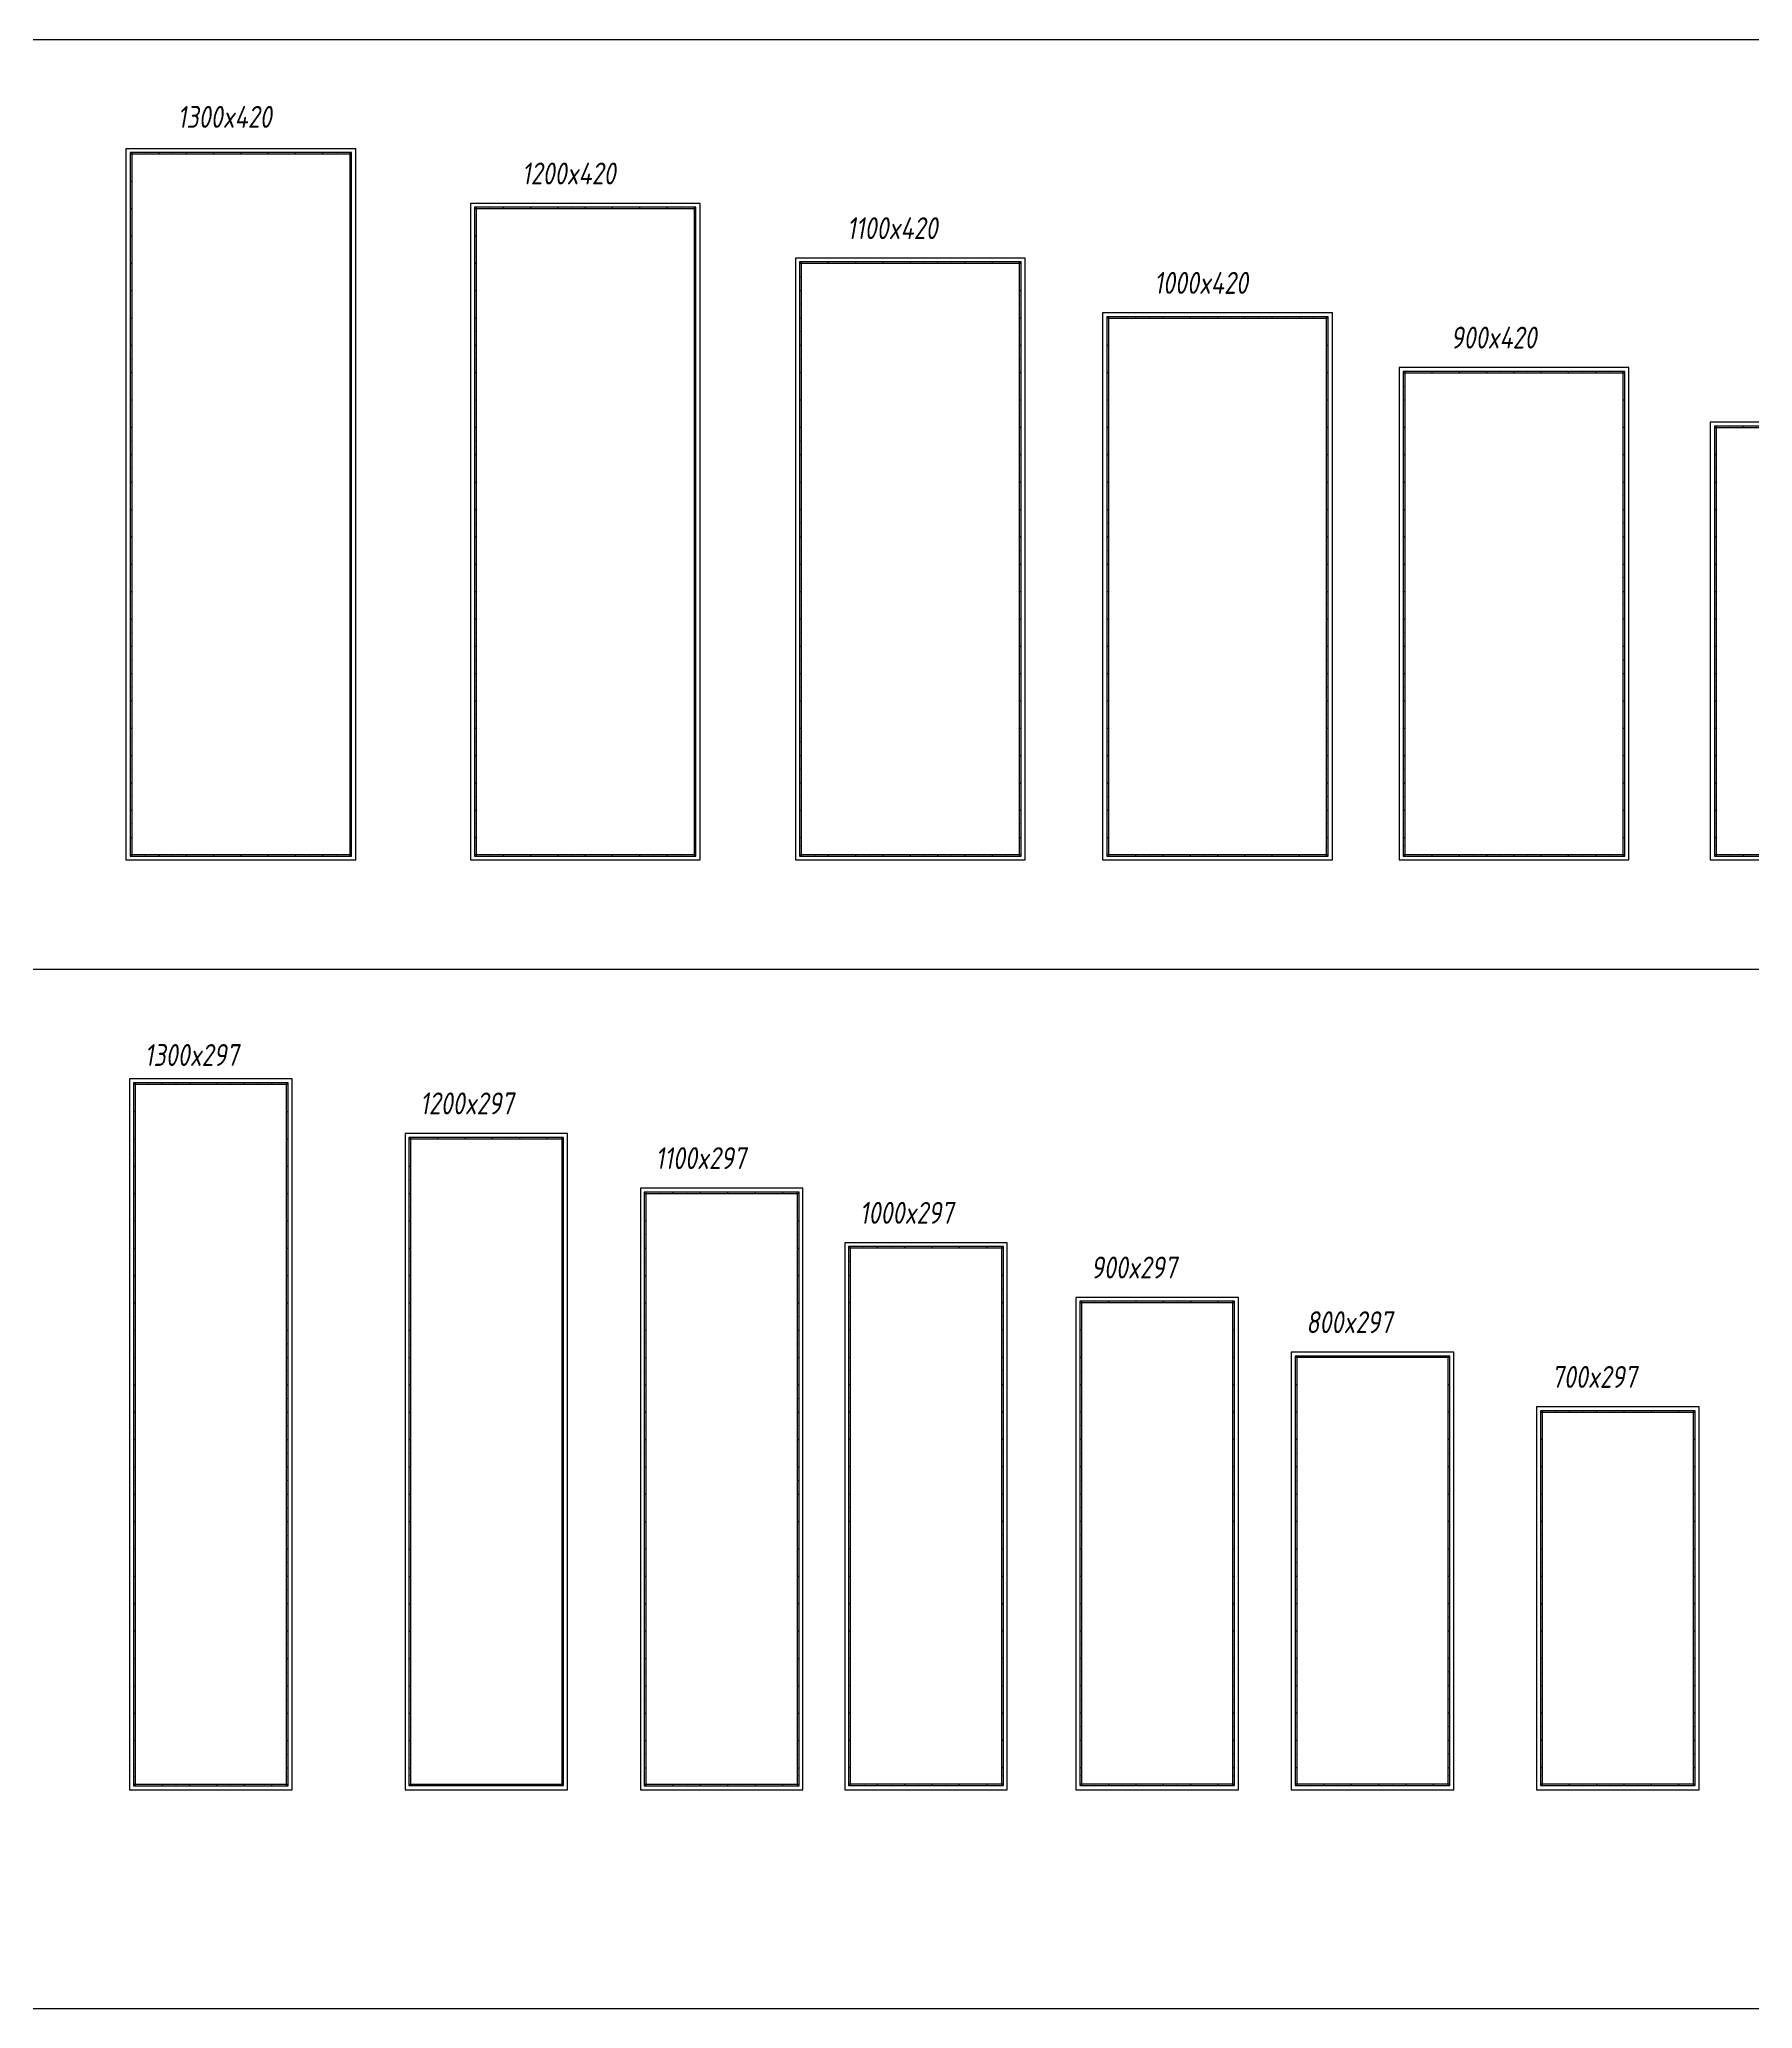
# Paper-space layout 'Layout1' of a CAD drawing. Extents: x 1062 to 21562, y 6 to 13651.
# Drawn here: x 4194 to 7326, y 6 to 3606 of the extents above; entities that cross this region are included whole.
import ezdxf
from ezdxf.enums import TextEntityAlignment as Align

# ---------------------------------------------------------------- set-up
doc = ezdxf.new("R2010")
doc.units = 0
doc.header["$MEASUREMENT"] = 0
for name, color, linetype in [('FS_CIENKA', 4, 'Continuous'), ('FS_Opis', 6, 'Continuous'), ('FS_RAMKA', 7, 'Continuous')]:
    doc.layers.add(name, color=color, linetype=linetype)
doc.styles.add('KB 1_200', font='isocpeur.ttf', dxfattribs={"width": 0.8, "height": 48})
doc.styles.add('KB tabelka 21', font='isocpeur.ttf', dxfattribs={"height": 15})

# ---------------------------------------------------------------- blocks, each defined once
blk = doc.blocks.new('-RAMKA_1300x420')
at = {"layer": 'FS_RAMKA', "color": 5}
for p, q in [((2062, 6450), (38, 6450)), ((52, 6465), (52, 35)), ((302, 6450), (302, 6465)), ((552, 6450), (552, 6465)), ((802, 6450), (802, 6465)), ((1052, 6450), (1052, 6465)), ((1300, 6450), (1300, 6465)), ((1550, 6450), (1550, 6465)), ((1800, 6450), (1800, 6465)), ((2048, 35), (2048, 6465)), ((38, 6204), (52, 6204)), ((2048, 6204), (2062, 6204)), ((38, 5954), (52, 5954)), ((2048, 5954), (2062, 5954)), ((38, 5704), (52, 5704)), ((2048, 5704), (2062, 5704)), ((38, 5454), (52, 5454)), ((2048, 5454), (2062, 5454)), ((38, 5204), (52, 5204)), ((2048, 5204), (2062, 5204)), ((38, 4954), (52, 4954)), ((2048, 4954), (2062, 4954)), ((38, 4704), (52, 4704)), ((2048, 4704), (2062, 4704)), ((38, 4454), (52, 4454)), ((2048, 4454), (2062, 4454)), ((38, 4204), (52, 4204)), ((2048, 4204), (2062, 4204)), ((38, 3954), (52, 3954)), ((2048, 3954), (2062, 3954)), ((38, 3704), (52, 3704)), ((2048, 3704), (2062, 3704)), ((38, 3454), (52, 3454)), ((2048, 3454), (2062, 3454)), ((38, 3204), (52, 3204)), ((2048, 3204), (2062, 3204)), ((38, 2954), (52, 2954)), ((2048, 2954), (2062, 2954)), ((38, 2704), (52, 2704)), ((2048, 2704), (2062, 2704)), ((38, 2454), (52, 2454)), ((2048, 2454), (2062, 2454)), ((38, 2204), (52, 2204)), ((2048, 2204), (2062, 2204)), ((38, 1954), (52, 1954)), ((2048, 1954), (2062, 1954)), ((38, 1704), (52, 1704)), ((2048, 1704), (2062, 1704)), ((38, 1454), (52, 1454)), ((2048, 1454), (2062, 1454)), ((38, 1204), (52, 1204)), ((2048, 1204), (2062, 1204)), ((38, 954), (52, 954)), ((2048, 954), (2062, 954)), ((38, 704), (52, 704)), ((2048, 704), (2062, 704)), ((38, 454), (52, 454)), ((2048, 454), (2062, 454)), ((38, 204), (52, 204)), ((2048, 204), (2062, 204)), ((38, 50), (2062, 50)), ((302, 35), (302, 50)), ((552, 35), (552, 50)), ((802, 35), (802, 50)), ((1052, 35), (1052, 50)), ((1300, 35), (1300, 50)), ((1550, 35), (1550, 50)), ((1800, 35), (1800, 50))]:
    blk.add_line(p, q, dxfattribs=at)
at = {"layer": 'FS_RAMKA'}
blk.add_lwpolyline([(0, 6500), (0, 0), (2100, 0), (2100, 6500)], close=True, dxfattribs=at)
at = {"layer": 'FS_RAMKA', "color": 5}
blk.add_lwpolyline([(38, 6465), (38, 35), (2062, 35), (2062, 6465)], close=True, dxfattribs=at)
at = {"layer": 'FS_RAMKA', "color": 5, "style": 'KB tabelka 21'}
for s, p in [('1', (45, 6329)), ('A', (178, 6458)), ('B', (428, 6458)), ('C', (678, 6458)), ('D', (928, 6458)), ('E', (1175, 6458)), ('F', (1425, 6458)), ('G', (1675, 6458)), ('H', (1925, 6458)), ('1', (2055, 6329)), ('2', (45, 6079)), ('2', (2055, 6079)), ('3', (45, 5829)), ('3', (2055, 5829)), ('4', (45, 5579)), ('4', (2055, 5579)), ('5', (45, 5329)), ('5', (2055, 5329)), ('6', (45, 5079)), ('6', (2055, 5079)), ('7', (45, 4829)), ('7', (2055, 4829)), ('8', (45, 4579)), ('8', (2055, 4579)), ('9', (45, 4329)), ('9', (2055, 4329)), ('10', (45, 4079)), ('10', (2055, 4079)), ('11', (45, 3829)), ('11', (2055, 3829)), ('12', (45, 3579)), ('12', (2055, 3579)), ('13', (45, 3329)), ('13', (2055, 3329)), ('14', (45, 3079)), ('14', (2055, 3079)), ('15', (45, 2829)), ('15', (2055, 2829)), ('16', (45, 2579)), ('16', (2055, 2579)), ('17', (45, 2329)), ('17', (2055, 2329)), ('18', (45, 2079)), ('18', (2055, 2079)), ('19', (45, 1829)), ('19', (2055, 1829)), ('20', (45, 1579)), ('20', (2055, 1579)), ('21', (45, 1329)), ('21', (2055, 1329)), ('22', (45, 1079)), ('22', (2055, 1079)), ('23', (45, 829)), ('23', (2055, 829)), ('24', (45, 579)), ('24', (2055, 579)), ('25', (45, 329)), ('25', (2055, 329)), ('26', (45, 127)), ('A', (178, 42)), ('B', (428, 42)), ('C', (678, 42)), ('D', (928, 42)), ('E', (1175, 42)), ('F', (1425, 42)), ('G', (1675, 42)), ('H', (1925, 42)), ('26', (2055, 127))]:
    blk.add_text(s, height=8, dxfattribs=at).set_placement(p, align=Align.MIDDLE_CENTER)
blk = doc.blocks.new('-RAMKA_1300x297')
at = {"layer": 'FS_RAMKA', "color": 5}
for p, q in [((1415, 6410), (0, 6410)), ((15, 6425), (15, 0)), ((265, 6410), (265, 6425)), ((515, 6410), (515, 6425)), ((765, 6410), (765, 6425)), ((1015, 6410), (1015, 6425)), ((1265, 6410), (1265, 6425)), ((1400, 0), (1400, 6425)), ((0, 6164), (15, 6164)), ((1400, 6164), (1415, 6164)), ((0, 5914), (15, 5914)), ((1400, 5914), (1415, 5914)), ((0, 5664), (15, 5664)), ((1400, 5664), (1415, 5664)), ((0, 5414), (15, 5414)), ((1400, 5414), (1415, 5414)), ((0, 5164), (15, 5164)), ((1400, 5164), (1415, 5164)), ((0, 4914), (15, 4914)), ((1400, 4914), (1415, 4914)), ((0, 4664), (15, 4664)), ((1400, 4664), (1415, 4664)), ((0, 4414), (15, 4414)), ((1400, 4414), (1415, 4414)), ((0, 4164), (15, 4164)), ((1400, 4164), (1415, 4164)), ((0, 3914), (15, 3914)), ((1400, 3914), (1415, 3914)), ((0, 3664), (15, 3664)), ((1400, 3664), (1415, 3664)), ((0, 3414), (15, 3414)), ((1400, 3414), (1415, 3414)), ((0, 3164), (15, 3164)), ((1400, 3164), (1415, 3164)), ((0, 2914), (15, 2914)), ((1400, 2914), (1415, 2914)), ((0, 2664), (15, 2664)), ((1400, 2664), (1415, 2664)), ((0, 2414), (15, 2414)), ((1400, 2414), (1415, 2414)), ((0, 2164), (15, 2164)), ((1400, 2164), (1415, 2164)), ((0, 1914), (15, 1914)), ((1400, 1914), (1415, 1914)), ((0, 1664), (15, 1664)), ((1400, 1664), (1415, 1664)), ((0, 1414), (15, 1414)), ((1400, 1414), (1415, 1414)), ((0, 1164), (15, 1164)), ((1400, 1164), (1415, 1164)), ((0, 914), (15, 914)), ((1400, 914), (1415, 914)), ((0, 664), (15, 664)), ((1400, 664), (1415, 664)), ((0, 414), (15, 414)), ((1400, 414), (1415, 414)), ((0, 164), (15, 164)), ((0, 15), (1415, 15)), ((265, 0), (265, 15)), ((515, 0), (515, 15)), ((765, 0), (765, 15)), ((1015, 0), (1015, 15)), ((1265, 0), (1265, 15)), ((1400, 164), (1415, 164))]:
    blk.add_line(p, q, dxfattribs=at)
at = {"layer": 'FS_RAMKA'}
blk.add_lwpolyline([(-35, -38), (1450, -38), (1450, 6462), (-35, 6462)], close=True, dxfattribs=at)
at = {"layer": 'FS_RAMKA', "color": 5}
blk.add_lwpolyline([(0, 0), (1415, 0), (1415, 6425), (0, 6425)], close=True, dxfattribs=at)
at = {"layer": 'FS_RAMKA', "color": 5, "style": 'KB tabelka 21'}
for s, p in [('A', (140, 6418)), ('B', (390, 6418)), ('C', (640, 6418)), ('D', (890, 6418)), ('E', (1138, 6418)), ('F', (1332, 6418)), ('1', (8, 6289)), ('1', (1408, 6289)), ('2', (8, 6039)), ('2', (1408, 6039)), ('3', (8, 5789)), ('3', (1408, 5789)), ('4', (8, 5539)), ('4', (1408, 5539)), ('5', (8, 5289)), ('5', (1408, 5289)), ('6', (8, 5039)), ('6', (1408, 5039)), ('7', (8, 4789)), ('7', (1408, 4789)), ('8', (8, 4539)), ('8', (1408, 4539)), ('9', (8, 4289)), ('9', (1408, 4289)), ('10', (8, 4039)), ('10', (1408, 4039)), ('11', (8, 3789)), ('11', (1408, 3789)), ('12', (8, 3539)), ('12', (1408, 3539)), ('13', (8, 3289)), ('13', (1408, 3289)), ('14', (8, 3039)), ('14', (1408, 3039)), ('15', (8, 2789)), ('15', (1408, 2789)), ('16', (8, 2539)), ('16', (1408, 2539)), ('17', (8, 2289)), ('17', (1408, 2289)), ('18', (8, 2039)), ('18', (1408, 2039)), ('19', (8, 1789)), ('19', (1408, 1789)), ('20', (8, 1539)), ('20', (1408, 1539)), ('21', (8, 1289)), ('21', (1408, 1289)), ('22', (8, 1039)), ('22', (1408, 1039)), ('23', (8, 789)), ('23', (1408, 789)), ('24', (8, 539)), ('24', (1408, 539)), ('25', (8, 289)), ('25', (1408, 289)), ('26', (8, 87)), ('A', (140, 8)), ('B', (390, 8)), ('C', (640, 8)), ('D', (890, 8)), ('E', (1138, 8)), ('F', (1332, 8)), ('26', (1408, 87))]:
    blk.add_text(s, height=8, dxfattribs=at).set_placement(p, align=Align.MIDDLE_CENTER)
blk = doc.blocks.new('-RAMKA_1200x420')
at = {"layer": 'FS_RAMKA', "color": 5}
for p, q in [((2062, 5950), (38, 5950)), ((52, 5965), (52, 35)), ((302, 5950), (302, 5965)), ((552, 5950), (552, 5965)), ((802, 5950), (802, 5965)), ((1052, 5950), (1052, 5965)), ((1300, 5950), (1300, 5965)), ((1550, 5950), (1550, 5965)), ((1800, 5950), (1800, 5965)), ((2048, 35), (2048, 5965)), ((38, 5704), (52, 5704)), ((2048, 5704), (2062, 5704)), ((38, 5454), (52, 5454)), ((2048, 5454), (2062, 5454)), ((38, 5204), (52, 5204)), ((2048, 5204), (2062, 5204)), ((38, 4954), (52, 4954)), ((2048, 4954), (2062, 4954)), ((38, 4704), (52, 4704)), ((2048, 4704), (2062, 4704)), ((38, 4454), (52, 4454)), ((2048, 4454), (2062, 4454)), ((38, 4204), (52, 4204)), ((2048, 4204), (2062, 4204)), ((38, 3954), (52, 3954)), ((2048, 3954), (2062, 3954)), ((38, 3704), (52, 3704)), ((2048, 3704), (2062, 3704)), ((38, 3454), (52, 3454)), ((2048, 3454), (2062, 3454)), ((38, 3204), (52, 3204)), ((2048, 3204), (2062, 3204)), ((38, 2954), (52, 2954)), ((2048, 2954), (2062, 2954)), ((38, 2704), (52, 2704)), ((2048, 2704), (2062, 2704)), ((38, 2454), (52, 2454)), ((2048, 2454), (2062, 2454)), ((38, 2204), (52, 2204)), ((2048, 2204), (2062, 2204)), ((38, 1954), (52, 1954)), ((2048, 1954), (2062, 1954)), ((38, 1704), (52, 1704)), ((2048, 1704), (2062, 1704)), ((38, 1454), (52, 1454)), ((2048, 1454), (2062, 1454)), ((38, 1204), (52, 1204)), ((2048, 1204), (2062, 1204)), ((38, 954), (52, 954)), ((2048, 954), (2062, 954)), ((38, 704), (52, 704)), ((2048, 704), (2062, 704)), ((38, 454), (52, 454)), ((2048, 454), (2062, 454)), ((38, 204), (52, 204)), ((2048, 204), (2062, 204)), ((38, 50), (2062, 50)), ((302, 35), (302, 50)), ((552, 35), (552, 50)), ((802, 35), (802, 50)), ((1052, 35), (1052, 50)), ((1300, 35), (1300, 50)), ((1550, 35), (1550, 50)), ((1800, 35), (1800, 50))]:
    blk.add_line(p, q, dxfattribs=at)
at = {"layer": 'FS_RAMKA'}
blk.add_lwpolyline([(0, 6000), (0, 0), (2100, 0), (2100, 6000)], close=True, dxfattribs=at)
at = {"layer": 'FS_RAMKA', "color": 5}
blk.add_lwpolyline([(38, 5965), (38, 35), (2062, 35), (2062, 5965)], close=True, dxfattribs=at)
at = {"layer": 'FS_RAMKA', "color": 5, "style": 'KB tabelka 21'}
for s, p in [('A', (178, 5958)), ('B', (428, 5958)), ('C', (678, 5958)), ('D', (928, 5958)), ('E', (1175, 5958)), ('F', (1425, 5958)), ('G', (1675, 5958)), ('H', (1925, 5958)), ('1', (45, 5829)), ('1', (2055, 5829)), ('2', (45, 5579)), ('2', (2055, 5579)), ('3', (45, 5329)), ('3', (2055, 5329)), ('4', (45, 5079)), ('4', (2055, 5079)), ('5', (45, 4829)), ('5', (2055, 4829)), ('6', (45, 4579)), ('6', (2055, 4579)), ('7', (45, 4329)), ('7', (2055, 4329)), ('8', (45, 4079)), ('8', (2055, 4079)), ('9', (45, 3829)), ('9', (2055, 3829)), ('10', (45, 3579)), ('10', (2055, 3579)), ('11', (45, 3329)), ('11', (2055, 3329)), ('12', (45, 3079)), ('12', (2055, 3079)), ('13', (45, 2829)), ('13', (2055, 2829)), ('14', (45, 2579)), ('14', (2055, 2579)), ('15', (45, 2329)), ('15', (2055, 2329)), ('16', (45, 2079)), ('16', (2055, 2079)), ('17', (45, 1829)), ('17', (2055, 1829)), ('18', (45, 1579)), ('18', (2055, 1579)), ('19', (45, 1329)), ('19', (2055, 1329)), ('20', (45, 1079)), ('20', (2055, 1079)), ('21', (45, 829)), ('21', (2055, 829)), ('22', (45, 579)), ('22', (2055, 579)), ('23', (45, 329)), ('23', (2055, 329)), ('24', (45, 129)), ('A', (178, 42)), ('B', (428, 42)), ('C', (678, 42)), ('D', (928, 42)), ('E', (1175, 42)), ('F', (1425, 42)), ('G', (1675, 42)), ('H', (1925, 42)), ('24', (2055, 127))]:
    blk.add_text(s, height=8, dxfattribs=at).set_placement(p, align=Align.MIDDLE_CENTER)
blk = doc.blocks.new('-RAMKA_1200x297')
at = {"layer": 'FS_RAMKA', "color": 5}
for p, q in [((1450, 5948), (35, 5948)), ((50, 5962), (50, 38)), ((300, 5948), (300, 5962)), ((550, 5948), (550, 5962)), ((800, 5948), (800, 5962)), ((1050, 5948), (1050, 5962)), ((1300, 5948), (1300, 5962)), ((1435, 38), (1435, 5962)), ((35, 5701), (50, 5701)), ((1435, 5701), (1450, 5701)), ((35, 5451), (50, 5451)), ((1435, 5451), (1450, 5451)), ((35, 5201), (50, 5201)), ((1435, 5201), (1450, 5201)), ((35, 4951), (50, 4951)), ((1435, 4951), (1450, 4951)), ((35, 4701), (50, 4701)), ((1435, 4701), (1450, 4701)), ((35, 4451), (50, 4451)), ((1435, 4451), (1450, 4451)), ((35, 4201), (50, 4201)), ((1435, 4201), (1450, 4201)), ((35, 3951), (50, 3951)), ((1435, 3951), (1450, 3951)), ((35, 3701), (50, 3701)), ((1435, 3701), (1450, 3701)), ((35, 3451), (50, 3451)), ((1435, 3451), (1450, 3451)), ((35, 3201), (50, 3201)), ((1435, 3201), (1450, 3201)), ((35, 2951), (50, 2951)), ((1435, 2951), (1450, 2951)), ((35, 2701), (50, 2701)), ((1435, 2701), (1450, 2701)), ((35, 2451), (50, 2451)), ((1435, 2451), (1450, 2451)), ((35, 2201), (50, 2201)), ((1435, 2201), (1450, 2201)), ((35, 1951), (50, 1951)), ((1435, 1951), (1450, 1951)), ((35, 1701), (50, 1701)), ((1435, 1701), (1450, 1701)), ((35, 1451), (50, 1451)), ((1435, 1451), (1450, 1451)), ((35, 1201), (50, 1201)), ((1435, 1201), (1450, 1201)), ((35, 951), (50, 951)), ((1435, 951), (1450, 951)), ((35, 701), (50, 701)), ((1435, 701), (1450, 701)), ((35, 451), (50, 451)), ((1435, 451), (1450, 451)), ((35, 201), (50, 201)), ((1435, 201), (1450, 201)), ((35, 52), (1450, 52)), ((300, 38), (300, 52)), ((550, 38), (550, 52)), ((800, 38), (800, 52)), ((1050, 38), (1050, 52)), ((1300, 38), (1300, 52))]:
    blk.add_line(p, q, dxfattribs=at)
at = {"layer": 'FS_RAMKA'}
blk.add_lwpolyline([(0, 0), (1485, 0), (1485, 6000), (0, 6000)], close=True, dxfattribs=at)
at = {"layer": 'FS_RAMKA', "color": 5}
blk.add_lwpolyline([(35, 38), (1450, 38), (1450, 5962), (35, 5962)], close=True, dxfattribs=at)
at = {"layer": 'FS_RAMKA', "color": 5, "style": 'KB tabelka 21'}
for s, p in [('A', (175, 5955)), ('B', (425, 5955)), ('C', (675, 5955)), ('D', (925, 5955)), ('E', (1172, 5955)), ('F', (1368, 5955)), ('1', (42, 5826)), ('1', (1442, 5826)), ('2', (42, 5576)), ('2', (1442, 5576)), ('3', (42, 5326)), ('3', (1442, 5326)), ('4', (42, 5076)), ('4', (1442, 5076)), ('5', (42, 4826)), ('5', (1442, 4826)), ('6', (42, 4576)), ('6', (1442, 4576)), ('7', (42, 4326)), ('7', (1442, 4326)), ('8', (42, 4076)), ('8', (1442, 4076)), ('9', (42, 3826)), ('9', (1442, 3826)), ('10', (42, 3576)), ('10', (1442, 3576)), ('11', (42, 3326)), ('11', (1442, 3326)), ('12', (42, 3076)), ('12', (1442, 3076)), ('13', (42, 2826)), ('13', (1442, 2826)), ('14', (42, 2576)), ('14', (1442, 2576)), ('15', (42, 2326)), ('15', (1442, 2326)), ('16', (42, 2076)), ('16', (1442, 2076)), ('17', (42, 1826)), ('17', (1442, 1826)), ('18', (42, 1576)), ('18', (1442, 1576)), ('19', (42, 1326)), ('19', (1442, 1326)), ('20', (42, 1076)), ('20', (1442, 1076)), ('21', (42, 826)), ('21', (1442, 826)), ('22', (42, 576)), ('22', (1442, 576)), ('23', (42, 326)), ('23', (1442, 326)), ('24', (42, 127)), ('A', (175, 45)), ('B', (425, 45)), ('C', (675, 45)), ('D', (925, 45)), ('E', (1172, 45)), ('F', (1368, 45)), ('24', (1442, 127))]:
    blk.add_text(s, height=8, dxfattribs=at).set_placement(p, align=Align.MIDDLE_CENTER)
blk = doc.blocks.new('-RAMKA_1100x420')
at = {"layer": 'FS_RAMKA', "color": 5}
for p, q in [((2062, 5450), (38, 5450)), ((52, 5465), (52, 35)), ((302, 5450), (302, 5465)), ((552, 5450), (552, 5465)), ((802, 5450), (802, 5465)), ((1052, 5450), (1052, 5465)), ((1300, 5450), (1300, 5465)), ((1550, 5450), (1550, 5465)), ((1800, 5450), (1800, 5465)), ((2048, 35), (2048, 5465)), ((38, 5204), (52, 5204)), ((2048, 5204), (2062, 5204)), ((38, 4954), (52, 4954)), ((2048, 4954), (2062, 4954)), ((38, 4704), (52, 4704)), ((2048, 4704), (2062, 4704)), ((38, 4454), (52, 4454)), ((2048, 4454), (2062, 4454)), ((38, 4204), (52, 4204)), ((2048, 4204), (2062, 4204)), ((38, 3954), (52, 3954)), ((2048, 3954), (2062, 3954)), ((38, 3704), (52, 3704)), ((2048, 3704), (2062, 3704)), ((38, 3454), (52, 3454)), ((2048, 3454), (2062, 3454)), ((38, 3204), (52, 3204)), ((2048, 3204), (2062, 3204)), ((38, 2954), (52, 2954)), ((2048, 2954), (2062, 2954)), ((38, 2704), (52, 2704)), ((2048, 2704), (2062, 2704)), ((38, 2454), (52, 2454)), ((2048, 2454), (2062, 2454)), ((38, 2204), (52, 2204)), ((2048, 2204), (2062, 2204)), ((38, 1954), (52, 1954)), ((2048, 1954), (2062, 1954)), ((38, 1704), (52, 1704)), ((2048, 1704), (2062, 1704)), ((38, 1454), (52, 1454)), ((2048, 1454), (2062, 1454)), ((38, 1204), (52, 1204)), ((2048, 1204), (2062, 1204)), ((38, 954), (52, 954)), ((2048, 954), (2062, 954)), ((38, 704), (52, 704)), ((2048, 704), (2062, 704)), ((38, 454), (52, 454)), ((2048, 454), (2062, 454)), ((38, 204), (52, 204)), ((2048, 204), (2062, 204)), ((38, 50), (2062, 50)), ((302, 35), (302, 50)), ((552, 35), (552, 50)), ((802, 35), (802, 50)), ((1052, 35), (1052, 50)), ((1300, 35), (1300, 50)), ((1550, 35), (1550, 50)), ((1800, 35), (1800, 50))]:
    blk.add_line(p, q, dxfattribs=at)
at = {"layer": 'FS_RAMKA'}
blk.add_lwpolyline([(0, 5500), (0, 0), (2100, 0), (2100, 5500)], close=True, dxfattribs=at)
at = {"layer": 'FS_RAMKA', "color": 5}
blk.add_lwpolyline([(38, 5465), (38, 35), (2062, 35), (2062, 5465)], close=True, dxfattribs=at)
at = {"layer": 'FS_RAMKA', "color": 5, "style": 'KB tabelka 21'}
for s, p in [('A', (178, 5458)), ('B', (428, 5458)), ('C', (678, 5458)), ('D', (928, 5458)), ('E', (1175, 5458)), ('F', (1425, 5458)), ('G', (1675, 5458)), ('H', (1925, 5458)), ('1', (45, 5329)), ('1', (2055, 5329)), ('2', (45, 5079)), ('2', (2055, 5079)), ('3', (45, 4829)), ('3', (2055, 4829)), ('4', (45, 4579)), ('4', (2055, 4579)), ('5', (45, 4329)), ('5', (2055, 4329)), ('6', (45, 4079)), ('6', (2055, 4079)), ('7', (45, 3829)), ('7', (2055, 3829)), ('8', (45, 3579)), ('8', (2055, 3579)), ('9', (45, 3329)), ('9', (2055, 3329)), ('10', (45, 3079)), ('10', (2055, 3079)), ('11', (45, 2829)), ('11', (2055, 2829)), ('12', (45, 2579)), ('12', (2055, 2579)), ('13', (45, 2329)), ('13', (2055, 2329)), ('14', (45, 2079)), ('14', (2055, 2079)), ('15', (45, 1829)), ('15', (2055, 1829)), ('16', (45, 1579)), ('16', (2055, 1579)), ('17', (45, 1329)), ('17', (2055, 1329)), ('18', (45, 1079)), ('18', (2055, 1079)), ('19', (45, 829)), ('19', (2055, 829)), ('20', (45, 579)), ('20', (2055, 579)), ('21', (45, 329)), ('21', (2055, 329)), ('22', (45, 129)), ('A', (178, 42)), ('B', (428, 42)), ('C', (678, 42)), ('D', (928, 42)), ('E', (1175, 42)), ('F', (1425, 42)), ('G', (1675, 42)), ('H', (1925, 42)), ('22', (2055, 127))]:
    blk.add_text(s, height=8, dxfattribs=at).set_placement(p, align=Align.MIDDLE_CENTER)
blk = doc.blocks.new('-RAMKA_1100x297')
at = {"layer": 'FS_RAMKA', "color": 5}
for p, q in [((1415, 5410), (0, 5410)), ((15, 5425), (15, 0)), ((265, 5410), (265, 5425)), ((515, 5410), (515, 5425)), ((765, 5410), (765, 5425)), ((1015, 5410), (1015, 5425)), ((1265, 5410), (1265, 5425)), ((1400, 0), (1400, 5425)), ((0, 5164), (15, 5164)), ((1400, 5164), (1415, 5164)), ((0, 4914), (15, 4914)), ((1400, 4914), (1415, 4914)), ((0, 4664), (15, 4664)), ((1400, 4664), (1415, 4664)), ((0, 4414), (15, 4414)), ((1400, 4414), (1415, 4414)), ((0, 4164), (15, 4164)), ((1400, 4164), (1415, 4164)), ((0, 3914), (15, 3914)), ((1400, 3914), (1415, 3914)), ((0, 3664), (15, 3664)), ((1400, 3664), (1415, 3664)), ((0, 3414), (15, 3414)), ((1400, 3414), (1415, 3414)), ((0, 3164), (15, 3164)), ((1400, 3164), (1415, 3164)), ((0, 2914), (15, 2914)), ((1400, 2914), (1415, 2914)), ((0, 2664), (15, 2664)), ((1400, 2664), (1415, 2664)), ((0, 2414), (15, 2414)), ((1400, 2414), (1415, 2414)), ((0, 2164), (15, 2164)), ((1400, 2164), (1415, 2164)), ((0, 1914), (15, 1914)), ((1400, 1914), (1415, 1914)), ((0, 1664), (15, 1664)), ((1400, 1664), (1415, 1664)), ((0, 1414), (15, 1414)), ((1400, 1414), (1415, 1414)), ((0, 1164), (15, 1164)), ((1400, 1164), (1415, 1164)), ((0, 914), (15, 914)), ((1400, 914), (1415, 914)), ((0, 664), (15, 664)), ((1400, 664), (1415, 664)), ((0, 414), (15, 414)), ((1400, 414), (1415, 414)), ((0, 164), (15, 164)), ((0, 15), (1415, 15)), ((265, 0), (265, 15)), ((515, 0), (515, 15)), ((765, 0), (765, 15)), ((1015, 0), (1015, 15)), ((1265, 0), (1265, 15)), ((1400, 164), (1415, 164))]:
    blk.add_line(p, q, dxfattribs=at)
at = {"layer": 'FS_RAMKA'}
blk.add_lwpolyline([(-35, -38), (1450, -38), (1450, 5462), (-35, 5462)], close=True, dxfattribs=at)
at = {"layer": 'FS_RAMKA', "color": 5}
blk.add_lwpolyline([(0, 0), (1415, 0), (1415, 5425), (0, 5425)], close=True, dxfattribs=at)
at = {"layer": 'FS_RAMKA', "color": 5, "style": 'KB tabelka 21'}
for s, p in [('A', (140, 5418)), ('B', (390, 5418)), ('C', (640, 5418)), ('D', (890, 5418)), ('E', (1138, 5418)), ('F', (1332, 5418)), ('1', (8, 5289)), ('1', (1408, 5289)), ('2', (8, 5039)), ('2', (1408, 5039)), ('3', (8, 4789)), ('3', (1408, 4789)), ('4', (8, 4539)), ('4', (1408, 4539)), ('5', (8, 4289)), ('5', (1408, 4289)), ('6', (8, 4039)), ('6', (1408, 4039)), ('7', (8, 3789)), ('7', (1408, 3789)), ('8', (8, 3539)), ('8', (1408, 3539)), ('9', (8, 3289)), ('9', (1408, 3289)), ('10', (8, 3039)), ('10', (1408, 3039)), ('11', (8, 2789)), ('11', (1408, 2789)), ('12', (8, 2539)), ('12', (1408, 2539)), ('13', (8, 2289)), ('13', (1408, 2289)), ('14', (8, 2039)), ('14', (1408, 2039)), ('15', (8, 1789)), ('15', (1408, 1789)), ('16', (8, 1539)), ('16', (1408, 1539)), ('17', (8, 1289)), ('17', (1408, 1289)), ('18', (8, 1039)), ('18', (1408, 1039)), ('19', (8, 789)), ('19', (1408, 789)), ('20', (8, 539)), ('20', (1408, 539)), ('21', (8, 289)), ('21', (1408, 289)), ('22', (8, 89)), ('A', (140, 8)), ('B', (390, 8)), ('C', (640, 8)), ('D', (890, 8)), ('E', (1138, 8)), ('F', (1332, 8)), ('22', (1408, 89))]:
    blk.add_text(s, height=8, dxfattribs=at).set_placement(p, align=Align.MIDDLE_CENTER)
blk = doc.blocks.new('-RAMKA_1000x240')
at = {"layer": 'FS_RAMKA', "color": 5}
for p, q in [((2025, 4915), (0, 4915)), ((15, 4930), (15, 0)), ((265, 4915), (265, 4930)), ((515, 4915), (515, 4930)), ((765, 4915), (765, 4930)), ((1015, 4915), (1015, 4930)), ((1262, 4915), (1262, 4930)), ((1512, 4915), (1512, 4930)), ((1762, 4915), (1762, 4930)), ((2010, 0), (2010, 4930)), ((0, 4669), (15, 4669)), ((2010, 4669), (2025, 4669)), ((0, 4419), (15, 4419)), ((2010, 4419), (2025, 4419)), ((0, 4169), (15, 4169)), ((2010, 4169), (2025, 4169)), ((0, 3919), (15, 3919)), ((2010, 3919), (2025, 3919)), ((0, 3669), (15, 3669)), ((2010, 3669), (2025, 3669)), ((0, 3419), (15, 3419)), ((2010, 3419), (2025, 3419)), ((0, 3169), (15, 3169)), ((2010, 3169), (2025, 3169)), ((0, 2919), (15, 2919)), ((2010, 2919), (2025, 2919)), ((0, 2669), (15, 2669)), ((2010, 2669), (2025, 2669)), ((0, 2419), (15, 2419)), ((2010, 2419), (2025, 2419)), ((0, 2169), (15, 2169)), ((2010, 2169), (2025, 2169)), ((0, 1919), (15, 1919)), ((2010, 1919), (2025, 1919)), ((0, 1669), (15, 1669)), ((2010, 1669), (2025, 1669)), ((0, 1419), (15, 1419)), ((2010, 1419), (2025, 1419)), ((0, 1169), (15, 1169)), ((2010, 1169), (2025, 1169)), ((0, 919), (15, 919)), ((2010, 919), (2025, 919)), ((0, 669), (15, 669)), ((2010, 669), (2025, 669)), ((0, 419), (15, 419)), ((2010, 419), (2025, 419)), ((0, 169), (15, 169)), ((0, 15), (2025, 15)), ((265, 0), (265, 15)), ((515, 0), (515, 15)), ((765, 0), (765, 15)), ((1015, 0), (1015, 15)), ((1262, 0), (1262, 15)), ((1512, 0), (1512, 15)), ((1762, 0), (1762, 15)), ((2010, 169), (2025, 169))]:
    blk.add_line(p, q, dxfattribs=at)
at = {"layer": 'FS_RAMKA'}
blk.add_lwpolyline([(-38, 4965), (-38, -35), (2062, -35), (2062, 4965)], close=True, dxfattribs=at)
at = {"layer": 'FS_RAMKA', "color": 5}
blk.add_lwpolyline([(0, 4930), (0, 0), (2025, 0), (2025, 4930)], close=True, dxfattribs=at)
at = {"layer": 'FS_RAMKA', "color": 5, "style": 'KB tabelka 21'}
for s, p in [('A', (140, 4922)), ('B', (390, 4922)), ('C', (640, 4922)), ('D', (890, 4922)), ('E', (1138, 4922)), ('F', (1388, 4922)), ('G', (1638, 4922)), ('H', (1888, 4922)), ('1', (8, 4794)), ('1', (2018, 4794)), ('2', (8, 4544)), ('2', (2018, 4544)), ('3', (8, 4294)), ('3', (2018, 4294)), ('4', (8, 4044)), ('4', (2018, 4044)), ('5', (8, 3794)), ('5', (2018, 3794)), ('6', (8, 3544)), ('6', (2018, 3544)), ('7', (8, 3294)), ('7', (2018, 3294)), ('8', (8, 3044)), ('8', (2018, 3044)), ('9', (8, 2794)), ('9', (2018, 2794)), ('10', (8, 2544)), ('10', (2018, 2544)), ('11', (8, 2294)), ('11', (2018, 2294)), ('12', (8, 2044)), ('12', (2018, 2044)), ('13', (8, 1794)), ('13', (2018, 1794)), ('14', (8, 1544)), ('14', (2018, 1544)), ('15', (8, 1294)), ('15', (2018, 1294)), ('16', (8, 1044)), ('16', (2018, 1044)), ('17', (8, 794)), ('17', (2018, 794)), ('18', (8, 544)), ('18', (2018, 544)), ('19', (8, 294)), ('19', (2018, 294)), ('20', (8, 89)), ('A', (140, 8)), ('B', (390, 8)), ('C', (640, 8)), ('D', (890, 8)), ('E', (1138, 8)), ('F', (1388, 8)), ('G', (1638, 8)), ('H', (1888, 8)), ('20', (2018, 89))]:
    blk.add_text(s, height=8, dxfattribs=at).set_placement(p, align=Align.MIDDLE_CENTER)
blk = doc.blocks.new('-RAMKA_1000x297')
at = {"layer": 'FS_RAMKA', "color": 5}
for p, q in [((1415, 4910), (0, 4910)), ((15, 4925), (15, 0)), ((265, 4910), (265, 4925)), ((515, 4910), (515, 4925)), ((765, 4910), (765, 4925)), ((1015, 4910), (1015, 4925)), ((1265, 4910), (1265, 4925)), ((1400, 0), (1400, 4925)), ((0, 4664), (15, 4664)), ((1400, 4664), (1415, 4664)), ((0, 4414), (15, 4414)), ((1400, 4414), (1415, 4414)), ((0, 4164), (15, 4164)), ((1400, 4164), (1415, 4164)), ((0, 3914), (15, 3914)), ((1400, 3914), (1415, 3914)), ((0, 3664), (15, 3664)), ((1400, 3664), (1415, 3664)), ((0, 3414), (15, 3414)), ((1400, 3414), (1415, 3414)), ((0, 3164), (15, 3164)), ((1400, 3164), (1415, 3164)), ((0, 2914), (15, 2914)), ((1400, 2914), (1415, 2914)), ((0, 2664), (15, 2664)), ((1400, 2664), (1415, 2664)), ((0, 2414), (15, 2414)), ((1400, 2414), (1415, 2414)), ((0, 2164), (15, 2164)), ((1400, 2164), (1415, 2164)), ((0, 1914), (15, 1914)), ((1400, 1914), (1415, 1914)), ((0, 1664), (15, 1664)), ((1400, 1664), (1415, 1664)), ((0, 1414), (15, 1414)), ((1400, 1414), (1415, 1414)), ((0, 1164), (15, 1164)), ((1400, 1164), (1415, 1164)), ((0, 914), (15, 914)), ((1400, 914), (1415, 914)), ((0, 664), (15, 664)), ((1400, 664), (1415, 664)), ((0, 414), (15, 414)), ((1400, 414), (1415, 414)), ((0, 164), (15, 164)), ((0, 15), (1415, 15)), ((265, 0), (265, 15)), ((515, 0), (515, 15)), ((765, 0), (765, 15)), ((1015, 0), (1015, 15)), ((1265, 0), (1265, 15)), ((1400, 164), (1415, 164))]:
    blk.add_line(p, q, dxfattribs=at)
at = {"layer": 'FS_RAMKA'}
blk.add_lwpolyline([(-35, -40), (1450, -40), (1450, 4960), (-35, 4960)], close=True, dxfattribs=at)
at = {"layer": 'FS_RAMKA', "color": 5}
blk.add_lwpolyline([(0, 0), (1415, 0), (1415, 4925), (0, 4925)], close=True, dxfattribs=at)
at = {"layer": 'FS_RAMKA', "color": 5, "style": 'KB tabelka 21'}
for s, p in [('A', (140, 4918)), ('B', (390, 4918)), ('C', (640, 4918)), ('D', (890, 4918)), ('E', (1138, 4918)), ('F', (1332, 4918)), ('1', (8, 4789)), ('1', (1408, 4789)), ('2', (8, 4539)), ('2', (1408, 4539)), ('3', (8, 4289)), ('3', (1408, 4289)), ('4', (8, 4039)), ('4', (1408, 4039)), ('5', (8, 3789)), ('5', (1408, 3789)), ('6', (8, 3539)), ('6', (1408, 3539)), ('7', (8, 3289)), ('7', (1408, 3289)), ('8', (8, 3039)), ('8', (1408, 3039)), ('9', (8, 2789)), ('9', (1408, 2789)), ('10', (8, 2539)), ('10', (1408, 2539)), ('11', (8, 2289)), ('11', (1408, 2289)), ('12', (8, 2039)), ('12', (1408, 2039)), ('13', (8, 1789)), ('13', (1408, 1789)), ('14', (8, 1539)), ('14', (1408, 1539)), ('15', (8, 1289)), ('15', (1408, 1289)), ('16', (8, 1039)), ('16', (1408, 1039)), ('17', (8, 789)), ('17', (1408, 789)), ('18', (8, 539)), ('18', (1408, 539)), ('19', (8, 289)), ('19', (1408, 289)), ('20', (8, 89)), ('A', (140, 8)), ('B', (390, 8)), ('C', (640, 8)), ('D', (890, 8)), ('E', (1138, 8)), ('F', (1332, 8)), ('20', (1408, 89))]:
    blk.add_text(s, height=8, dxfattribs=at).set_placement(p, align=Align.MIDDLE_CENTER)
blk = doc.blocks.new('-RAMKA_900x420')
at = {"layer": 'FS_RAMKA', "color": 5}
for p, q in [((2025, 4415), (0, 4415)), ((15, 4430), (15, 0)), ((265, 4415), (265, 4430)), ((515, 4415), (515, 4430)), ((765, 4415), (765, 4430)), ((1015, 4415), (1015, 4430)), ((1262, 4415), (1262, 4430)), ((1512, 4415), (1512, 4430)), ((1762, 4415), (1762, 4430)), ((2010, 0), (2010, 4430)), ((0, 4169), (15, 4169)), ((2010, 4169), (2025, 4169)), ((0, 3919), (15, 3919)), ((2010, 3919), (2025, 3919)), ((0, 3669), (15, 3669)), ((2010, 3669), (2025, 3669)), ((0, 3419), (15, 3419)), ((2010, 3419), (2025, 3419)), ((0, 3169), (15, 3169)), ((2010, 3169), (2025, 3169)), ((0, 2919), (15, 2919)), ((2010, 2919), (2025, 2919)), ((0, 2669), (15, 2669)), ((2010, 2669), (2025, 2669)), ((0, 2419), (15, 2419)), ((2010, 2419), (2025, 2419)), ((0, 2169), (15, 2169)), ((2010, 2169), (2025, 2169)), ((0, 1919), (15, 1919)), ((2010, 1919), (2025, 1919)), ((0, 1669), (15, 1669)), ((2010, 1669), (2025, 1669)), ((0, 1419), (15, 1419)), ((2010, 1419), (2025, 1419)), ((0, 1169), (15, 1169)), ((2010, 1169), (2025, 1169)), ((0, 919), (15, 919)), ((2010, 919), (2025, 919)), ((0, 669), (15, 669)), ((2010, 669), (2025, 669)), ((0, 419), (15, 419)), ((2010, 419), (2025, 419)), ((0, 169), (15, 169)), ((0, 15), (2025, 15)), ((265, 0), (265, 15)), ((515, 0), (515, 15)), ((765, 0), (765, 15)), ((1015, 0), (1015, 15)), ((1262, 0), (1262, 15)), ((1512, 0), (1512, 15)), ((1762, 0), (1762, 15)), ((2010, 169), (2025, 169))]:
    blk.add_line(p, q, dxfattribs=at)
at = {"layer": 'FS_RAMKA'}
blk.add_lwpolyline([(-38, 4465), (-38, -35), (2062, -35), (2062, 4465)], close=True, dxfattribs=at)
at = {"layer": 'FS_RAMKA', "color": 5}
blk.add_lwpolyline([(0, 4430), (0, 0), (2025, 0), (2025, 4430)], close=True, dxfattribs=at)
at = {"layer": 'FS_RAMKA', "color": 5, "style": 'KB tabelka 21'}
for s, p in [('A', (140, 4422)), ('B', (390, 4422)), ('C', (640, 4422)), ('D', (890, 4422)), ('E', (1138, 4422)), ('F', (1388, 4422)), ('G', (1638, 4422)), ('H', (1888, 4422)), ('1', (8, 4294)), ('1', (2018, 4294)), ('2', (8, 4044)), ('2', (2018, 4044)), ('3', (8, 3794)), ('3', (2018, 3794)), ('4', (8, 3544)), ('4', (2018, 3544)), ('5', (8, 3294)), ('5', (2018, 3294)), ('6', (8, 3044)), ('6', (2018, 3044)), ('7', (8, 2794)), ('7', (2018, 2794)), ('8', (8, 2544)), ('8', (2018, 2544)), ('9', (8, 2294)), ('9', (2018, 2294)), ('10', (8, 2044)), ('10', (2018, 2044)), ('11', (8, 1794)), ('11', (2018, 1794)), ('12', (8, 1544)), ('12', (2018, 1544)), ('13', (8, 1294)), ('13', (2018, 1294)), ('14', (8, 1044)), ('14', (2018, 1044)), ('15', (8, 794)), ('15', (2018, 794)), ('16', (8, 544)), ('16', (2018, 544)), ('17', (8, 294)), ('17', (2018, 294)), ('18', (8, 92)), ('A', (140, 8)), ('B', (390, 8)), ('C', (640, 8)), ('D', (890, 8)), ('E', (1138, 8)), ('F', (1388, 8)), ('G', (1638, 8)), ('H', (1888, 8)), ('18', (2018, 92))]:
    blk.add_text(s, height=8, dxfattribs=at).set_placement(p, align=Align.MIDDLE_CENTER)
blk = doc.blocks.new('-RAMKA_900x294')
at = {"layer": 'FS_RAMKA', "color": 5}
for p, q in [((1415, 4410), (0, 4410)), ((15, 4425), (15, 0)), ((265, 4410), (265, 4425)), ((515, 4410), (515, 4425)), ((765, 4410), (765, 4425)), ((1015, 4410), (1015, 4425)), ((1265, 4410), (1265, 4425)), ((1400, 0), (1400, 4425)), ((0, 4164), (15, 4164)), ((1400, 4164), (1415, 4164)), ((0, 3914), (15, 3914)), ((1400, 3914), (1415, 3914)), ((0, 3664), (15, 3664)), ((1400, 3664), (1415, 3664)), ((0, 3414), (15, 3414)), ((1400, 3414), (1415, 3414)), ((0, 3164), (15, 3164)), ((1400, 3164), (1415, 3164)), ((0, 2914), (15, 2914)), ((1400, 2914), (1415, 2914)), ((0, 2664), (15, 2664)), ((1400, 2664), (1415, 2664)), ((0, 2414), (15, 2414)), ((1400, 2414), (1415, 2414)), ((0, 2164), (15, 2164)), ((1400, 2164), (1415, 2164)), ((0, 1914), (15, 1914)), ((1400, 1914), (1415, 1914)), ((0, 1664), (15, 1664)), ((1400, 1664), (1415, 1664)), ((0, 1414), (15, 1414)), ((1400, 1414), (1415, 1414)), ((0, 1164), (15, 1164)), ((1400, 1164), (1415, 1164)), ((0, 914), (15, 914)), ((1400, 914), (1415, 914)), ((0, 664), (15, 664)), ((1400, 664), (1415, 664)), ((0, 414), (15, 414)), ((1400, 414), (1415, 414)), ((0, 164), (15, 164)), ((0, 15), (1415, 15)), ((265, 0), (265, 15)), ((515, 0), (515, 15)), ((765, 0), (765, 15)), ((1015, 0), (1015, 15)), ((1265, 0), (1265, 15)), ((1400, 164), (1415, 164))]:
    blk.add_line(p, q, dxfattribs=at)
at = {"layer": 'FS_RAMKA'}
blk.add_lwpolyline([(-35, -40), (1450, -40), (1450, 4460), (-35, 4460)], close=True, dxfattribs=at)
at = {"layer": 'FS_RAMKA', "color": 5}
blk.add_lwpolyline([(0, 0), (1415, 0), (1415, 4425), (0, 4425)], close=True, dxfattribs=at)
at = {"layer": 'FS_RAMKA', "color": 5, "style": 'KB tabelka 21'}
for s, p in [('A', (140, 4418)), ('B', (390, 4418)), ('C', (640, 4418)), ('D', (890, 4418)), ('E', (1138, 4418)), ('F', (1332, 4418)), ('1', (8, 4289)), ('1', (1408, 4289)), ('2', (8, 4039)), ('2', (1408, 4039)), ('3', (8, 3789)), ('3', (1408, 3789)), ('4', (8, 3539)), ('4', (1408, 3539)), ('5', (8, 3289)), ('5', (1408, 3289)), ('6', (8, 3039)), ('6', (1408, 3039)), ('7', (8, 2789)), ('7', (1408, 2789)), ('8', (8, 2539)), ('8', (1408, 2539)), ('9', (8, 2289)), ('9', (1408, 2289)), ('10', (8, 2039)), ('10', (1408, 2039)), ('11', (8, 1789)), ('11', (1408, 1789)), ('12', (8, 1539)), ('12', (1408, 1539)), ('13', (8, 1289)), ('13', (1408, 1289)), ('14', (8, 1039)), ('14', (1408, 1039)), ('15', (8, 789)), ('15', (1408, 789)), ('16', (8, 539)), ('16', (1408, 539)), ('17', (8, 289)), ('17', (1408, 289)), ('18', (8, 87)), ('A', (140, 8)), ('B', (390, 8)), ('C', (640, 8)), ('D', (890, 8)), ('E', (1138, 8)), ('F', (1332, 8)), ('18', (1408, 87))]:
    blk.add_text(s, height=8, dxfattribs=at).set_placement(p, align=Align.MIDDLE_CENTER)
blk = doc.blocks.new('-RAMKA_800x420')
at = {"layer": 'FS_RAMKA', "color": 5}
for p, q in [((2025, 3915), (0, 3915)), ((15, 3930), (15, 0)), ((265, 3915), (265, 3930)), ((515, 3915), (515, 3930)), ((765, 3915), (765, 3930)), ((1015, 3915), (1015, 3930)), ((1262, 3915), (1262, 3930)), ((1512, 3915), (1512, 3930)), ((1762, 3915), (1762, 3930)), ((2010, 0), (2010, 3930)), ((0, 3669), (15, 3669)), ((2010, 3669), (2025, 3669)), ((0, 3419), (15, 3419)), ((2010, 3419), (2025, 3419)), ((0, 3169), (15, 3169)), ((2010, 3169), (2025, 3169)), ((0, 2919), (15, 2919)), ((2010, 2919), (2025, 2919)), ((0, 2669), (15, 2669)), ((2010, 2669), (2025, 2669)), ((0, 2419), (15, 2419)), ((2010, 2419), (2025, 2419)), ((0, 2169), (15, 2169)), ((2010, 2169), (2025, 2169)), ((0, 1919), (15, 1919)), ((2010, 1919), (2025, 1919)), ((0, 1669), (15, 1669)), ((2010, 1669), (2025, 1669)), ((0, 1419), (15, 1419)), ((2010, 1419), (2025, 1419)), ((0, 1169), (15, 1169)), ((2010, 1169), (2025, 1169)), ((0, 919), (15, 919)), ((2010, 919), (2025, 919)), ((0, 669), (15, 669)), ((2010, 669), (2025, 669)), ((0, 419), (15, 419)), ((2010, 419), (2025, 419)), ((0, 169), (15, 169)), ((0, 15), (2025, 15)), ((265, 0), (265, 15)), ((515, 0), (515, 15)), ((765, 0), (765, 15)), ((1015, 0), (1015, 15)), ((1262, 0), (1262, 15)), ((1512, 0), (1512, 15)), ((1762, 0), (1762, 15)), ((2010, 169), (2025, 169))]:
    blk.add_line(p, q, dxfattribs=at)
at = {"layer": 'FS_RAMKA'}
blk.add_lwpolyline([(-38, 3965), (-38, -35), (2062, -35), (2062, 3965)], close=True, dxfattribs=at)
at = {"layer": 'FS_RAMKA', "color": 5}
blk.add_lwpolyline([(0, 3930), (0, 0), (2025, 0), (2025, 3930)], close=True, dxfattribs=at)
at = {"layer": 'FS_RAMKA', "color": 5, "style": 'KB tabelka 21'}
for s, p in [('1', (8, 3794)), ('A', (140, 3922)), ('B', (390, 3922)), ('C', (640, 3922)), ('D', (890, 3922)), ('E', (1138, 3922)), ('F', (1388, 3922)), ('G', (1638, 3922)), ('H', (1888, 3922)), ('1', (2018, 3794)), ('2', (8, 3544)), ('2', (2018, 3544)), ('3', (8, 3294)), ('3', (2018, 3294)), ('4', (8, 3044)), ('4', (2018, 3044)), ('5', (8, 2794)), ('5', (2018, 2794)), ('6', (8, 2544)), ('6', (2018, 2544)), ('7', (8, 2294)), ('7', (2018, 2294)), ('8', (8, 2044)), ('8', (2018, 2044)), ('9', (8, 1794)), ('9', (2018, 1794)), ('10', (8, 1544)), ('10', (2018, 1544)), ('11', (8, 1294)), ('11', (2018, 1294)), ('12', (8, 1044)), ('12', (2018, 1044)), ('13', (8, 794)), ('13', (2018, 794)), ('14', (8, 544)), ('14', (2018, 544)), ('15', (8, 294)), ('15', (2018, 294)), ('16', (8, 94)), ('A', (140, 8)), ('B', (390, 8)), ('C', (640, 8)), ('D', (890, 8)), ('E', (1138, 8)), ('F', (1388, 8)), ('G', (1638, 8)), ('H', (1888, 8)), ('16', (2018, 94))]:
    blk.add_text(s, height=8, dxfattribs=at).set_placement(p, align=Align.MIDDLE_CENTER)
blk = doc.blocks.new('-RAMKA_800x297')
at = {"layer": 'FS_RAMKA', "color": 5}
for p, q in [((1415, 3910), (0, 3910)), ((15, 3925), (15, 0)), ((265, 3910), (265, 3925)), ((515, 3910), (515, 3925)), ((765, 3910), (765, 3925)), ((1015, 3910), (1015, 3925)), ((1265, 3910), (1265, 3925)), ((1400, 0), (1400, 3925)), ((0, 3664), (15, 3664)), ((1400, 3664), (1415, 3664)), ((0, 3414), (15, 3414)), ((1400, 3414), (1415, 3414)), ((0, 3164), (15, 3164)), ((1400, 3164), (1415, 3164)), ((0, 2914), (15, 2914)), ((1400, 2914), (1415, 2914)), ((0, 2664), (15, 2664)), ((1400, 2664), (1415, 2664)), ((0, 2414), (15, 2414)), ((1400, 2414), (1415, 2414)), ((0, 2164), (15, 2164)), ((1400, 2164), (1415, 2164)), ((0, 1914), (15, 1914)), ((1400, 1914), (1415, 1914)), ((0, 1664), (15, 1664)), ((1400, 1664), (1415, 1664)), ((0, 1414), (15, 1414)), ((1400, 1414), (1415, 1414)), ((0, 1164), (15, 1164)), ((1400, 1164), (1415, 1164)), ((0, 914), (15, 914)), ((1400, 914), (1415, 914)), ((0, 664), (15, 664)), ((1400, 664), (1415, 664)), ((0, 414), (15, 414)), ((1400, 414), (1415, 414)), ((0, 164), (15, 164)), ((0, 15), (1415, 15)), ((265, 0), (265, 15)), ((515, 0), (515, 15)), ((765, 0), (765, 15)), ((1015, 0), (1015, 15)), ((1265, 0), (1265, 15)), ((1400, 164), (1415, 164))]:
    blk.add_line(p, q, dxfattribs=at)
at = {"layer": 'FS_RAMKA'}
blk.add_lwpolyline([(-35, -40), (1450, -40), (1450, 3960), (-35, 3960)], close=True, dxfattribs=at)
at = {"layer": 'FS_RAMKA', "color": 5}
blk.add_lwpolyline([(0, 0), (1415, 0), (1415, 3925), (0, 3925)], close=True, dxfattribs=at)
at = {"layer": 'FS_RAMKA', "color": 5, "style": 'KB tabelka 21'}
for s, p in [('1', (8, 3789)), ('A', (140, 3918)), ('B', (390, 3918)), ('C', (640, 3918)), ('D', (890, 3918)), ('E', (1138, 3918)), ('F', (1332, 3918)), ('1', (1408, 3789)), ('2', (8, 3539)), ('2', (1408, 3539)), ('3', (8, 3289)), ('3', (1408, 3289)), ('4', (8, 3039)), ('4', (1408, 3039)), ('5', (8, 2789)), ('5', (1408, 2789)), ('6', (8, 2539)), ('6', (1408, 2539)), ('7', (8, 2289)), ('7', (1408, 2289)), ('8', (8, 2039)), ('8', (1408, 2039)), ('9', (8, 1789)), ('9', (1408, 1789)), ('10', (8, 1539)), ('10', (1408, 1539)), ('11', (8, 1289)), ('11', (1408, 1289)), ('12', (8, 1039)), ('12', (1408, 1039)), ('13', (8, 789)), ('13', (1408, 789)), ('14', (8, 539)), ('14', (1408, 539)), ('15', (8, 289)), ('15', (1408, 289)), ('16', (8, 89)), ('A', (140, 8)), ('B', (390, 8)), ('C', (640, 8)), ('D', (890, 8)), ('E', (1138, 8)), ('F', (1332, 8)), ('16', (1408, 89))]:
    blk.add_text(s, height=8, dxfattribs=at).set_placement(p, align=Align.MIDDLE_CENTER)
blk = doc.blocks.new('-RAMKA_700x297')
at = {"layer": 'FS_RAMKA', "color": 5}
for p, q in [((15, 3425), (15, 0)), ((265, 3410), (265, 3425)), ((515, 3410), (515, 3425)), ((765, 3410), (765, 3425)), ((1015, 3410), (1015, 3425)), ((1265, 3410), (1265, 3425)), ((1400, 0), (1400, 3425)), ((1415, 3410), (0, 3410)), ((0, 3164), (15, 3164)), ((1400, 3164), (1415, 3164)), ((0, 2914), (15, 2914)), ((1400, 2914), (1415, 2914)), ((0, 2664), (15, 2664)), ((1400, 2664), (1415, 2664)), ((0, 2414), (15, 2414)), ((1400, 2414), (1415, 2414)), ((0, 2164), (15, 2164)), ((1400, 2164), (1415, 2164)), ((0, 1914), (15, 1914)), ((1400, 1914), (1415, 1914)), ((0, 1664), (15, 1664)), ((1400, 1664), (1415, 1664)), ((0, 1414), (15, 1414)), ((1400, 1414), (1415, 1414)), ((0, 1164), (15, 1164)), ((1400, 1164), (1415, 1164)), ((0, 914), (15, 914)), ((1400, 914), (1415, 914)), ((0, 664), (15, 664)), ((1400, 664), (1415, 664)), ((0, 414), (15, 414)), ((1400, 414), (1415, 414)), ((0, 164), (15, 164)), ((0, 15), (1415, 15)), ((265, 0), (265, 15)), ((515, 0), (515, 15)), ((765, 0), (765, 15)), ((1015, 0), (1015, 15)), ((1265, 0), (1265, 15)), ((1400, 164), (1415, 164))]:
    blk.add_line(p, q, dxfattribs=at)
at = {"layer": 'FS_RAMKA'}
blk.add_lwpolyline([(-35, -40), (1450, -40), (1450, 3460), (-35, 3460)], close=True, dxfattribs=at)
at = {"layer": 'FS_RAMKA', "color": 5}
blk.add_lwpolyline([(0, 0), (1415, 0), (1415, 3425), (0, 3425)], close=True, dxfattribs=at)
at = {"layer": 'FS_RAMKA', "color": 5, "style": 'KB tabelka 21'}
for s, p in [('A', (140, 3418)), ('B', (390, 3418)), ('C', (640, 3418)), ('D', (890, 3418)), ('E', (1138, 3418)), ('F', (1332, 3418)), ('1', (8, 3289)), ('1', (1408, 3289)), ('2', (8, 3039)), ('2', (1408, 3039)), ('3', (8, 2789)), ('3', (1408, 2789)), ('4', (8, 2539)), ('4', (1408, 2539)), ('5', (8, 2289)), ('5', (1408, 2289)), ('6', (8, 2039)), ('6', (1408, 2039)), ('7', (8, 1789)), ('7', (1408, 1789)), ('8', (8, 1539)), ('8', (1408, 1539)), ('9', (8, 1289)), ('9', (1408, 1289)), ('10', (8, 1039)), ('10', (1408, 1039)), ('11', (8, 789)), ('11', (1408, 789)), ('12', (8, 539)), ('12', (1408, 539)), ('13', (8, 289)), ('13', (1408, 289)), ('14', (8, 87)), ('A', (140, 8)), ('B', (390, 8)), ('C', (640, 8)), ('D', (890, 8)), ('E', (1138, 8)), ('F', (1332, 8)), ('14', (1408, 87))]:
    blk.add_text(s, height=8, dxfattribs=at).set_placement(p, align=Align.MIDDLE_CENTER)

psp = doc.layouts.get("Layout1")

# ---------------------------------------------------------------- linework, layer by layer
at = {"layer": 'FS_CIENKA'}
for p, q in [((1062.4, 3606.2), (21562.4, 3606.2)), ((1062.4, 1906.2), (21562.4, 1906.2))]:
    psp.add_line(p, q, dxfattribs=at)
at = {"layer": 'FS_RAMKA'}
psp.add_lwpolyline([(1062.4, 6.2), (21562.4, 6.2)], dxfattribs=at)

# ---------------------------------------------------------------- block references
at = {"layer": 'FS_RAMKA', "xscale": 0.2, "yscale": 0.2, "zscale": 0.2}
for name, p in [('-RAMKA_1300x420', (4352.6, 2106.2)), ('-RAMKA_1200x420', (4982.1, 2106.2)), ('-RAMKA_1100x420', (5576.5, 2106.2)), ('-RAMKA_1000x240', (6145.5, 2113.2)), ('-RAMKA_900x420', (6687.5, 2113.2)), ('-RAMKA_800x420', (7256.4, 2113.2)), ('-RAMKA_1300x297', (4366.2, 413.7)), ('-RAMKA_1200x297', (4862.7, 406.2)), ('-RAMKA_1100x297', (5300.1, 413.7)), ('-RAMKA_1000x297', (5673.6, 414.2)), ('-RAMKA_900x294', (6096.2, 414.2)), ('-RAMKA_800x297', (6489.8, 414.2)), ('-RAMKA_700x297', (6938.2, 414.2))]:
    psp.add_blockref(name, p, dxfattribs=at)

# ---------------------------------------------------------------- texts
at = {"layer": 'FS_Opis', "color": 1, "ltscale": 3, "style": 'KB 1_200', "oblique": 10, "width": 0.8}
for s, p in [('1300x420', (4447, 3444.5)), ('1200x420', (5076.4, 3341)), ('1100x420', (5670.8, 3241)), ('1000x420', (6232.3, 3141)), ('900x420', (6774.3, 3041)), ('1300x297', (4386.7, 1729.5)), ('1200x297', (4890.1, 1641)), ('1100x297', (5320.6, 1541)), ('1000x297', (5694, 1441)), ('900x297', (6116.7, 1341)), ('800x297', (6510.2, 1241)), ('700x297', (6958.7, 1141))]:
    psp.add_text(s, height=40, dxfattribs=at).set_placement(p)

doc.saveas('drawing.dxf')
